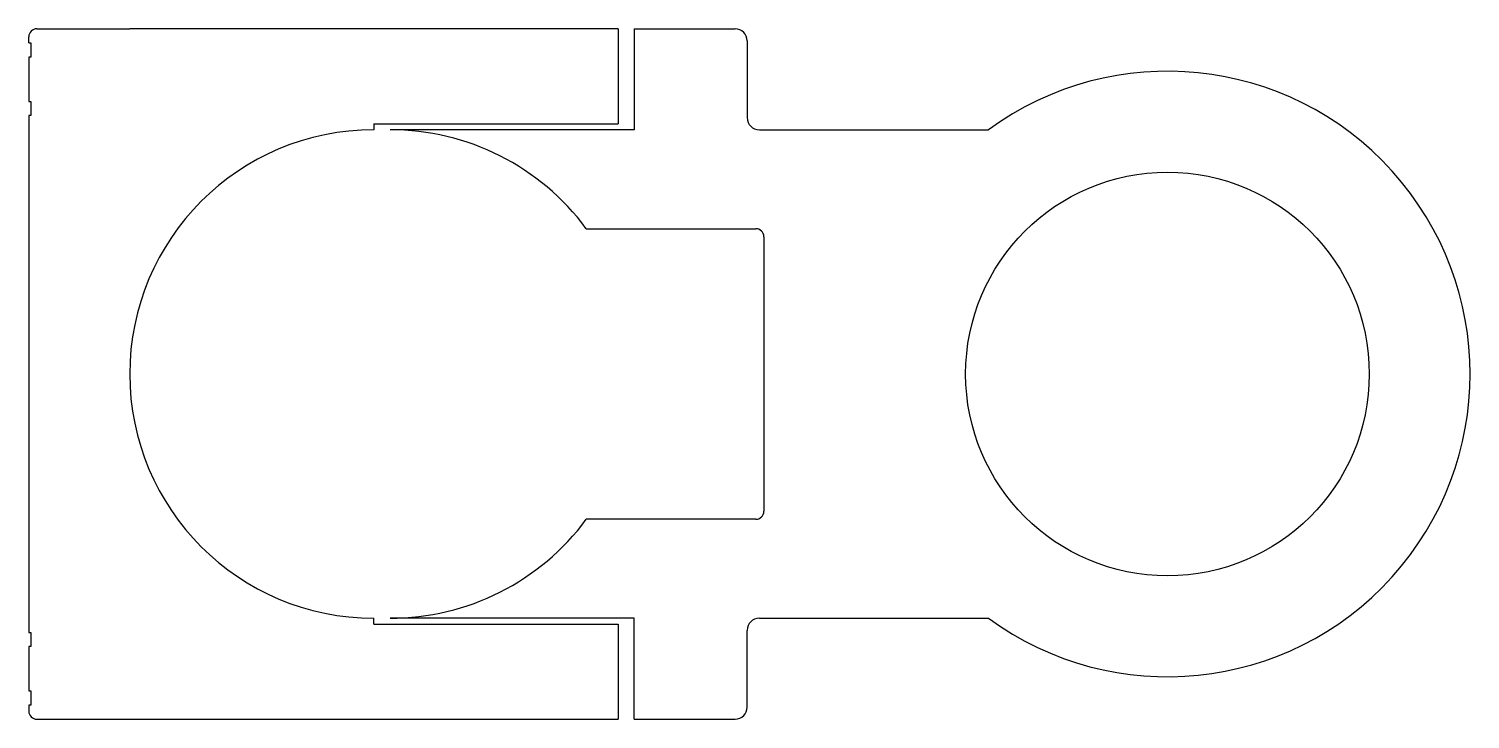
# Model space of a CAD drawing. Extents: x -73 to 106, y 0 to 86.
import ezdxf

# ---------------------------------------------------------------- set-up
doc = ezdxf.new("R2010")
doc.units = 0
doc.layers.add('Sketch', color=7, linetype='CONTINUOUS')

msp = doc.modelspace()

# ---------------------------------------------------------------- linework, layer by layer
at = {"layer": 'Sketch'}
for p, q in [((-73, 83.75), (-73, 84.5)), ((-72, 85.5), (-60.5, 85.5)), ((0, 85.5), (-60.5, 85.5)), ((0, 85.5), (0, 73.75)), ((2, 85.5), (2, 73)), ((2, 85.5), (14.5, 85.5)), ((16, 84), (16, 74.5)), ((-73, 83.75), (-72.75, 83.75)), ((-72.75, 83.75), (-72.75, 82)), ((-72.75, 82), (-73, 82)), ((-73, 82), (-73, 76.5)), ((-73, 76.5), (-72.75, 76.5)), ((-72.75, 76.5), (-72.75, 74.75)), ((-72.75, 74.75), (-73, 74.75)), ((-73, 74.75), (-73, 42.75)), ((-30.25, 73.75), (0, 73.75)), ((-30.25, 73.75), (-30.25, 73)), ((2, 73), (-28.25, 73)), ((17.5, 73), (45.9, 73)), ((-3.94, 60.75), (17.06, 60.75)), ((18.06, 59.75), (18.06, 25.75)), ((-73, 42.75), (-73, 10.75)), ((17.06, 24.75), (-3.94, 24.75)), ((-30.25, 11.75), (-30.25, 12.5)), ((2, 12.5), (-28.25, 12.5)), ((2, 0), (2, 12.5)), ((17.5, 12.5), (45.9, 12.5)), ((-73, 10.75), (-72.75, 10.75)), ((-72.75, 10.75), (-72.75, 9)), ((-30.25, 11.75), (0, 11.75)), ((0, 11.75), (0, 0)), ((16, 1.5), (16, 11)), ((-72.75, 9), (-73, 9)), ((-73, 9), (-73, 3.5)), ((-73, 3.5), (-72.75, 3.5)), ((-72.75, 3.5), (-72.75, 1.75)), ((-72.75, 1.75), (-73, 1.75)), ((-73, 1.75), (-73, 1)), ((-72, 0), (-60.5, 0)), ((-60.5, 0), (0, 0)), ((2, 0), (14.5, 0))]:
    msp.add_line(p, q, dxfattribs=at)
msp.add_circle((68.06, 42.75), 25, dxfattribs=at)
for centre, radius, start, end in [((-72, 84.5), 1, 90, 180), ((14.5, 84), 1.5, 0, 90), ((68.06, 42.75), 37.5, -126.228, 126.228), ((17.5, 74.5), 1.5, 180, -90), ((-30.25, 42.75), 30.25, 90, -90), ((-28.25, 42.75), 30.25, 36.5156, 90), ((17.06, 59.75), 1, 0, 90), ((17.06, 25.75), 1, -90, 0), ((-28.25, 42.75), 30.25, -90, -36.5156), ((17.5, 11), 1.5, 90, 180), ((-72, 1), 1, 180, -90), ((14.5, 1.5), 1.5, -90, 0)]:
    msp.add_arc(centre, radius, start, end, dxfattribs=at)

doc.saveas('drawing.dxf')
